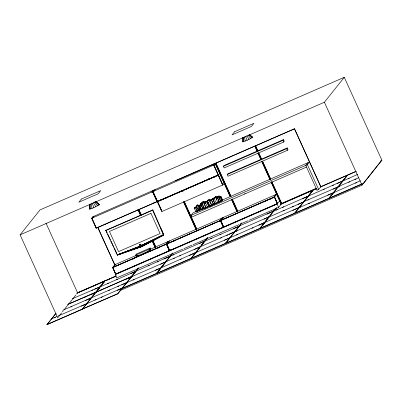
<?xml version="1.0" encoding="UTF-8"?>
<svg xmlns="http://www.w3.org/2000/svg" width="402" height="402" viewBox="0 0 402 402"><rect width="100%" height="100%" fill="white"/><g stroke="black" fill="none" stroke-linecap="round" stroke-linejoin="round"><path stroke-width="0.6" d="M141.042 244.883L140.765 244.275L140.017 244.235M96.103 201.804L99.56 204.668L93.867 207.688L89.621 209.206L89.746 204.226M249.32 134.469L252.773 137.338L247.079 140.353L242.833 141.876L242.944 137.514M89.666 204.136L89.621 209.206M242.858 137.419L242.833 141.876M104.545 224.411A1.492 1.467 38.6 0 0 104.746 224.331L104.912 224.2M104.892 224.236L104.751 224.221A1.492 1.467 38.6 0 0 104.55 224.301L104.595 224.251A1.492 1.467 38.6 0 1 104.796 224.165L104.902 224.14M148.157 205.332L148.011 205.467A1.492 1.467 38.6 0 1 147.795 205.528L147.8 205.422A1.492 1.467 38.6 0 1 148.001 205.337L147.951 205.502A1.492 1.467 38.6 0 1 147.75 205.583M165.579 197.744L165.719 197.719A1.492 1.467 38.6 0 0 165.92 197.633L165.875 197.689A1.492 1.467 38.6 0 1 165.679 197.774L165.724 197.608A1.492 1.467 38.6 0 1 165.925 197.528L165.936 197.658M166.157 198.166A1.492 1.467 38.6 0 1 165.956 198.251L165.961 198.141A1.492 1.467 38.6 0 1 166.162 198.06M209.135 178.699A1.492 1.467 38.6 0 0 208.934 178.779L208.924 178.89A1.492 1.467 38.6 0 0 209.125 178.805M209.246 178.749L209.085 178.86A1.492 1.467 38.6 0 1 208.884 178.945M209.367 179.232A1.492 1.467 38.6 0 0 209.171 179.312L209.12 179.478A1.492 1.467 38.6 0 0 209.321 179.392L209.387 179.267A1.492 1.467 38.6 0 0 209.125 179.367M142.057 246.155L140.615 246.989L138.62 246.722L117.49 254.913L140.911 245.989L163.443 234.823L141.871 246.441L141.072 245.788L117.213 254.848L105.942 230.833L106.234 230.2L105.902 230.592M120.037 264.536L120.173 264.405A1.693 1.663 38.6 0 1 120.404 264.305L120.364 264.355A1.693 1.663 38.6 0 0 120.133 264.461L120.213 264.456M158.242 247.858L158.363 247.828A1.693 1.663 38.6 0 0 158.594 247.727L158.509 247.732A1.693 1.663 38.6 0 0 158.282 247.833L158.323 247.783A1.693 1.663 38.6 0 1 158.554 247.677L158.549 247.783A1.693 1.663 38.6 0 1 158.318 247.883L158.227 247.913M174.418 240.858L174.378 240.883A1.693 1.663 38.6 0 1 174.146 240.989L174.106 240.909M212.206 224.326L212.286 224.326A1.693 1.663 38.6 0 0 212.568 224.205L212.568 224.236M228.396 217.341L228.406 217.246A1.693 1.663 38.6 0 0 228.125 217.361L228.12 217.467A1.693 1.663 38.6 0 0 228.351 217.366L228.447 217.291M266.134 200.869L266.26 200.804A1.693 1.663 38.6 0 0 266.501 200.739L266.511 200.673A1.693 1.663 38.6 0 1 266.31 200.789L266.23 200.764M140.338 244.888L140.398 244.903M140.911 245.989L144.8 243.974L145.514 244.557L163.775 234.944L152.866 209.879L152.675 210.331M140.856 245.863L163.614 234.577L163.323 235.306L141.931 246.567L117.595 255.079L117.213 254.848L117.756 254.737M141.052 245.079L139.961 245.557M163.323 235.306L163.438 234.798L152.614 210.251L106.058 230.421M201.095 203.261L200.693 203.734L203.05 208.924L203.432 208.417M203.05 208.924L203.512 208.382M195.995 207.02L195.623 207.457L197.377 211.321L197.734 210.854M197.452 211.286L198.905 210.346L198.161 208.703M198.286 210.904L198.905 210.346M200.111 204.779L199.658 205.311L201.588 209.563L203.266 208.452M214.497 197.342L213.949 197.995L216.382 203.357L216.909 202.663M218.376 201.945L216.487 203.306L217.894 202.693L218.487 201.975M194.186 208.02L194.724 207.427L194.186 208.02L196.005 212.035L197.683 210.914L196.955 211.603M200.387 208.809L197.905 205.04L196.136 206.347L199.05 210.789L199.678 210.015M199.05 210.789L200.749 209.331M214.874 203.975L215.397 203.286L213.713 204.482L214.839 203.884M217.186 197.186L217.809 196.498L217.186 197.186L219.376 202.015L220.628 201.467L221.211 200.759M199.171 206.673L199.96 206.332L199.211 206.759L199.513 206.221L199.116 206.698L200.593 209.96L201.03 209.432M201.799 209.05L200.648 209.929L201.824 209.085M204.266 208.462L205.789 207.919L206.497 207.055M205.281 202.301L205.935 201.573L205.281 202.301L207.472 207.13L208.718 206.578L209.331 205.834L208.608 204.236M207.844 203.296L208.256 202.854L207.844 203.296L209.171 206.211C209.995 205.115 208.532 207.015 210.236 205.749M209.98 200.764C213.537 199.533 209.779 200.136 209.884 200.804L211.899 205.251L213.361 204.608L213.884 203.925M213.08 204.713L213.954 203.894M219.18 197.513L219.718 196.92L219.18 197.513L220.874 201.251L221.326 200.663M220.844 196.432L219.256 197.477L220.814 196.553L222.442 200.126L220.954 201.216L222.527 200.141L220.788 196.452L222.527 200.141M210.965 205.663L210.08 206.161L211.467 205.558L212.181 204.633M211.171 205.673L212.246 204.603M218.487 201.92C216.346 204.301 221.316 200.598 218.185 202.492M218.045 202.563L218.567 201.884M61.617 312.887L57.717 317.776L20.1 234.848L39.989 209.919L344.283 77.315L381.9 160.242L362.011 185.171L119.841 290.706M219.728 173.327L218.432 174.95L96.168 228.23L91.656 218.281L92.973 216.618M92.756 217.799L94.048 216.175M96.309 228.05L91.842 218.201L96.309 228.05L157.071 201.573L152.604 191.719L157.071 201.573M105.942 230.833L106.078 230.376M151.685 192.121L152.981 190.498M154.082 190.015L152.785 191.638L161.815 211.542L222.944 184.905L224.241 183.282M83.847 307.404L82.355 309.274L46.984 324.685L55.989 313.404M46.984 324.685L49.969 320.942M50.717 320.007L51.391 318.907L57.114 316.394M51.858 318.575L55.888 313.264M153.886 191.161L155.182 189.538M62.395 311.912L63.179 310.932M63.958 309.957L76.048 294.802M76.827 293.822L77.606 292.847L116.138 276.053M157.438 201.412L152.971 191.558L157.438 201.412L218.206 174.93L213.733 165.081L218.206 174.93M162.001 211.462L157.529 201.608L218.296 175.131L222.683 185.081L218.296 175.131M174.925 180.915L215.16 163.443L230.155 196.503M152.232 210.301L152.79 210.035L152.805 210.362M117.399 255.039L117.645 254.717M117.595 255.079L117.384 254.632M150.961 213.356L160.107 233.527L118.565 251.627L109.434 231.436L150.981 213.331M274.405 197.03L277.305 203.698L223.658 227.075L220.678 220.507L274.405 197.03L277.385 203.598L115.62 274.094L112.61 267.456L114.766 264.757L136.323 255.36M112.726 267.551L166.453 244.074L169.358 250.737L115.706 274.119L112.726 267.551L166.453 244.074M113.585 267.034L115.741 264.33M46.908 324.52L82.279 309.108L104.756 280.928L103.716 282.5M87.008 303.58L122.324 287.978L117.897 293.782L82.455 309.032L104.937 280.852L116.344 275.883M87.973 302.229L88.721 301.294M92.847 296.118L93.591 295.184M94.339 294.249L95.088 293.314M97.721 290.013L99.957 287.204M100.726 286.239L101.475 285.304M102.224 284.37L102.967 283.435M82.531 309.198L83.651 307.791M89.641 300.279L90.39 299.344M96.033 292.274L96.776 291.334M99.018 288.53L99.761 287.596M100.53 286.631L101.651 285.229M102.399 284.294L103.143 283.355M103.892 282.42L104.636 281.485M115.706 274.119L112.806 267.456M140.665 247.114L140.806 246.697M135.539 255.23L136.574 253.933L150.212 247.989L150.8 249.31L149.765 250.607L136.132 256.546L135.539 255.23L149.177 249.29L150.212 247.989M145.514 244.557L145.675 244.356L142.549 245.974M136.132 256.546L136.821 255.682M145.584 244.672L145.755 244.456L142.63 246.074M138.157 255.582L136.961 256.2L138.534 255.386M160.659 228.11L161.338 229.215M162.031 230.703L161.438 229.788L161.996 230.748M212.819 165.478L214.11 163.855M91.656 218.281L213.919 165.001L215.236 163.348L230.492 196.975M161.83 230.818L161.438 229.788M231.075 196.784L215.819 163.157L254.903 146.062L257.23 151.192M162.046 231.321L162.549 232.019M162.649 232.708L163.232 233.597M149.408 250.677L147.67 251.531L149.248 250.717M163.222 235.205L163.443 234.914M82.455 309.032L117.821 293.616L138.439 267.777M157.614 272.189L156.463 273.636L122.148 288.586L138.298 268.089M125.012 284.867L125.756 283.933M129.881 278.757L132.147 275.923M132.891 274.988L133.64 274.053M134.384 273.119L135.132 272.184M130.745 273.486L135.901 271.219L138.137 268.41M129.866 278.918L130.635 277.953M131.424 276.963L132.198 275.998M134.504 273.104L135.273 272.139M169.584 257.185L170.302 256.029L136.042 271.174L136.836 270.179M223.432 166.282L224.025 165.539L283.505 139.62L284.259 141.278L283.661 142.022L224.185 167.946L223.432 166.282L282.907 140.363L283.505 139.62M194.312 208.09L195.849 207.055L195.402 207.613L194.261 207.985L195.407 207.487L197.231 211.502M167.77 241.657L165.614 244.361L165.795 244.758M196.287 206.412L197.905 205.04M168.745 241.235L166.589 243.939L169.599 250.572M166.699 244.029L220.432 220.552L223.331 227.22L169.679 250.597L166.699 244.029L220.432 220.552M196.799 206.945L195.744 207.527L196.096 207.09M169.714 240.813L167.559 243.511L167.74 243.913M306.51 167.071L191.865 217.03L191.111 215.371L193.216 212.733L196.081 211.487M200.693 203.734L203.337 202.347L204 201.553L204.749 203.206M199.658 205.311L201.387 204.342M201.734 203.327L202.487 202.377L203.965 201.734L204.688 203.322M199.211 206.759L199.588 206.286M203.337 202.347L205.854 207.894L204.201 208.618L201.683 203.07C205.281 199.111 198.869 205.804 203.332 202.523L203.965 201.734M196.221 211.924L197.598 210.889M227.19 174.579L227.788 173.83L287.264 147.911L288.018 149.569L287.425 150.318L227.944 176.237L227.19 174.579L286.671 148.66L287.264 147.911M197.422 211.216L198.824 210.321L198.101 208.738L198.849 210.367M204.357 203.578C207.668 201.764 202.759 204.703 204.839 202.97L205.618 202.633M208.12 203.171L207.156 201.04L205.362 202.261L207.136 201.191L209.236 205.804L207.693 207.01M199.246 210.633L199.633 209.965M199.08 210.653L200.698 209.281M205.422 202.392L207.136 201.191M210.241 206.075L209.98 206.216L207.502 200.754L208.241 199.864L207.668 200.854L208.372 199.97L209.759 199.367L210.236 200.407M168.624 250.994L169.342 250.094M207.668 200.854L209.05 200.251L209.759 199.367M201.814 209.442L203.231 208.402M169.679 250.597L166.78 243.934M205.789 207.919L203.131 208.884L203.472 208.316M171.287 249.245L170.569 250.15L170.388 249.748M208.869 202.849L207.95 203.342L208.276 202.93M210.03 200.879L211.462 199.829M203.095 208.794L204.638 207.809M211.573 199.784L213.261 198.623L212.738 199.276L211.432 199.693L213.628 204.523L213.849 204.402M215.819 163.157L254.903 146.062M215.271 203.769L215.05 203.889L212.859 199.06L214.296 198.161M257.788 151.011L255.541 145.78L294.54 128.786L320.851 186.87L318.615 189.407L316.967 190.126M217.04 198.784L216.075 196.658L214.05 197.95L216.045 196.829L216.819 198.533M214.115 198.096L215.522 197.477L216.045 196.829M209.548 205.713L209.216 206.125L210 205.834M122.072 288.42L156.388 273.471L172.609 253.134M207.482 237.627L190.945 258.607L156.634 273.561L172.785 253.059M158.388 271.224L160.694 268.33M161.488 267.34L162.257 266.375M164.951 262.998L165.644 261.868L131.328 276.822M168.046 259.114L168.815 258.149M171.146 255.23L171.915 254.265M219.758 197.563L219.035 195.965L217.266 197.146L219.01 196.116L220.175 198.678M156.634 273.561L157.79 272.114M158.559 271.149L159.328 270.184M163.197 265.335L163.966 264.37M165.121 262.923L165.815 261.792L200.146 246.813L194.483 249.501M216.467 199.101L218.17 197.93L216.467 199.101L216.884 198.382M217.326 197.276L219.01 196.116M220.814 196.553L219.301 197.578M218.015 202.497L218.537 201.844M219.598 201.894L221.11 200.729M221.748 218.135L219.592 220.839L219.773 221.236M222.718 217.713L220.562 220.417L223.572 227.05M223.688 217.291L221.532 219.994L221.713 220.391M226.2 242.617L225.432 243.582L191.121 258.531L207.653 237.552M192.101 257.159L192.87 256.195M193.638 255.235L194.407 254.27M196.739 251.345L197.508 250.381M198.276 249.416L199.05 248.456M201.377 245.532L204.07 242.16M255.461 145.881L294.54 128.786M193.427 255.642L194.196 254.677M196.91 251.27L197.678 250.305M198.452 249.346L199.221 248.381M201.548 245.461L202.317 244.496M203.085 243.532L203.859 242.567M244.712 194L245.145 193.462M223.658 227.075L220.753 220.412M20.1 234.848L324.394 102.244L344.283 77.315M191.045 258.365L225.356 243.416L241.582 223.08M261.456 226.622L259.913 228.552L225.602 243.506L241.753 223.004M233.532 233.426L234.301 232.462M235.095 231.472L235.863 230.507M236.632 229.542L237.401 228.577M239.733 225.658L240.502 224.693M227.14 241.577L227.909 240.612M233.703 233.351L234.803 231.713L269.119 216.758L264.024 219.196M236.803 229.467L237.572 228.502M238.341 227.537L239.11 226.572M239.904 225.582L240.672 224.617M275.722 194.613L273.566 197.317L273.747 197.719M112.61 267.456L274.536 196.895L276.692 194.191L150.619 249.134M307.912 162.709L305.756 165.413L317.042 190.292M191.111 215.371L307.409 164.694L309.565 161.991L221.874 200.246M135.645 269.692L116.696 277.948L115.188 274.631L277.114 204.07L279.702 200.824M225.527 243.341L259.838 228.386L276.063 208.05M312.932 190.297L294.4 213.527L260.089 228.477L276.621 207.497M262.225 225.658L262.993 224.698M263.762 223.733L264.456 222.602M265.325 221.773L267.631 218.879M268.4 217.919L269.094 216.789M274.983 209.663L275.752 208.698M260.089 228.477L261.627 226.547M262.395 225.587L263.164 224.623M263.933 223.658L264.652 222.497M265.496 221.698L266.265 220.733M270.134 215.884L270.903 214.924M281.013 203.628L271.114 182.066M271.752 181.789L281.576 203.447L271.827 181.694M249.335 220.15L278.621 207.387L281.209 204.146L271.189 181.97M329.655 197.533L328.886 198.498L294.571 213.452L313.027 190.056L316.459 188.563M297.475 209.668L299.807 206.749M300.575 205.784L301.349 204.819M302.118 203.854L302.887 202.889M303.676 201.899L304.445 200.935M305.213 199.97L305.982 199.005M306.756 198.04L311.007 192.709M311.776 191.744L312.545 190.779M302.289 203.779L303.058 202.814M303.847 201.824L304.615 200.859M305.384 199.894L306.158 198.93M306.927 197.965L309.259 195.045M310.027 194.081L310.796 193.116M311.565 192.151L312.716 190.704M320.655 186.357L294.465 128.881M294.495 213.286L328.811 198.332L347.413 175.272M381.825 160.076L363.368 183.468L329.057 198.422L347.514 175.031L356.092 171.292M330.806 196.086L331.575 195.121M332.348 194.161L333.117 193.196M340.469 183.975L341.238 183.016M342.007 182.051L342.725 180.89L308.465 196.035M343.569 180.091L344.338 179.126M329.057 198.422L329.826 197.457M334.077 192.126L334.851 191.161M337.539 187.789L338.313 186.824L340.047 186.046M345.278 178.086L346.047 177.126M216.422 199.005L218.15 197.834M207.598 200.709L208.985 200.106L209.794 199.186L210.527 200.814M201.789 203.02L203.266 202.377L204 201.553M206.337 207.538L206.11 207.658L204.226 203.502L204.729 202.894M194.261 208L195.819 206.95M196.211 206.296L197.905 204.889L197.08 205.789M211.432 199.693L211.98 199.035M211.683 199.633L213.226 198.498M212.859 199.06L213.407 198.407M213.949 197.995L215.527 197.312L216.075 196.658M174.011 241.004L174.151 240.883A1.693 1.663 38.6 0 1 174.383 240.783M212.221 224.306L212.256 224.286A1.693 1.663 38.6 0 1 212.487 224.21L212.603 224.215M139.846 244.336L139.544 244.808L139.821 245.416M165.539 197.754L165.684 197.663A1.492 1.467 38.6 0 1 165.885 197.578L166.036 197.503M214.16 198.493L212.939 199.045L214.105 198.513M147.65 205.538L147.74 205.452A1.492 1.467 38.6 0 1 147.961 205.392L148.102 205.367M205.528 202.94L205.256 203.1M206.311 201.899L206.583 201.734L208.774 206.563L208.472 206.668M199.814 206.427L201.271 209.643M212.467 199.291L212.738 199.126L214.929 203.955L214.628 204.06M218.216 196.789L218.487 196.618L220.678 201.452L220.376 201.553M203.121 208.884L204.352 208.357L202.231 203.683M200.693 204.904L200.96 204.744L202.889 208.995L202.598 209.1M140.569 245.456C142.615 243.682 137.961 244.094 139.991 245.491M217.387 198.628C217.854 197.95 219.788 202.211 218.979 202.146M216.658 203.211L216.382 203.357M138.424 255.451L137.077 256.054M212.166 205.11L213.361 204.608M146.227 244.064L148.991 242.607M152.313 240.853L155.077 239.391M156.187 238.808L158.951 237.346M160.056 236.763L163.378 235.009M199.96 210.171L200.246 210.025L197.327 205.583M92.897 216.713L215.236 163.348M157.453 201.709L218.216 175.227M182.131 191.488L183.272 190.985M106.113 230.617L105.972 230.316L152.866 209.879M209.794 199.186L210.211 200.302M200.834 203.834L202 203.327L200.95 203.663M207.156 201.04L209.331 205.834M219.035 195.965L219.698 197.588M213 199.151L214.165 198.643M199.794 205.387L200.955 204.879L199.915 205.246M195.744 207.527L196.744 206.965L195.623 207.457M207.95 203.342L208.904 202.925M216.301 203.342C212.889 204.718 217.643 202.734 216.055 203.427M149.996 249.662L150.8 249.31M220.678 220.507L274.33 197.131M132.635 259.21L134.348 258.461M264.024 201.95L265.169 201.452M269.169 199.709L270.888 198.96M281.576 203.447L316.067 188.357M280.259 204.337L312.856 190.131M320.464 186.819L347.338 175.106M76.807 293.108L104.756 280.928M280.908 204.251L316.273 188.839M320.54 186.985L356.167 171.458M380.749 160.745L381.9 160.242M77.45 293.028L104.264 281.345M105.58 280.767L110.716 278.531M111.856 278.033L115.851 276.295M136.791 269.194L182.729 249.175M183.875 248.672L191.915 245.17M193.066 244.672L238.999 224.653M240.15 224.15L248.185 220.648M72.305 298.751L100.354 286.706M170.473 255.953L204.789 240.999L199.121 243.687M239.346 226.14L205.01 241.12M239.421 225.929L273.757 210.944L266.943 214.13M357.765 174.337L342.946 181.011M91.777 290.465L92.937 289.937M94.631 289.224L99.786 286.958M107.354 283.676L108.52 283.149M116.505 279.671L117.645 279.174M148.052 265.943L149.217 265.415M157.202 261.953L158.368 261.426M164.066 258.963L169.805 256.441M172.815 255.149L173.981 254.622M210.728 238.627L211.894 238.1M219.879 234.642L221.045 234.115M233.607 228.658L238.773 226.386M276.269 210.07L277.435 209.542M282.556 207.326L283.727 206.799M302.575 198.603L308.314 196.086M323.334 189.558L324.474 189.061M332.484 185.568L333.65 185.046M337.057 183.578L342.228 181.307M348.097 178.769L349.263 178.242M67.827 304.364L95.832 292.38M131.323 276.697L96.008 292.299M67.807 304.394L95.756 292.214M95.932 292.133L131.303 276.722M303.751 201.683L338.137 186.9M338.238 186.659L358.845 177.659M84.425 297.349L85.586 296.822M90.128 294.862L95.284 292.596M100.023 290.53L101.163 290.033M125.102 279.621L131.399 276.862M160.569 264.28L165.664 261.843M173.322 258.722L174.488 258.195M179.614 255.979L180.779 255.456M220.391 238.21L221.552 237.682M226.678 235.466L227.844 234.944M228.969 234.472L234.632 231.788L200.322 246.738M235.999 231.406L237.165 230.884M283.068 210.894L284.234 210.372M292.219 206.909L293.385 206.382M297.937 204.417L303.103 202.146M307.852 200.08L308.997 199.578M332.992 189.141L338.162 186.87M348.604 182.337L349.77 181.81M354.896 179.593L356.061 179.071M62.732 310.284L91.279 297.827L85.626 300.505M91.435 297.776L126.876 282.531M70.797 306.967L71.958 306.445M108.62 290.485L109.786 289.958M117.751 286.505L118.912 285.983M121.741 284.767L161.076 267.848M161.252 267.777L195.513 252.627L189.272 255.561M196.9 252.22L195.658 252.582L230.07 237.768M264.627 222.527L298.962 207.543L292.726 210.482M360.499 180.729L333.67 192.638M133.057 280.063L134.223 279.536M155.358 270.34L160.529 268.069M180.121 259.551L181.287 259.024M224.326 240.285L229.497 238.014M236.512 234.979L237.652 234.482M251.974 228.22L253.119 227.723M258.813 225.261L264.481 222.572L230.22 237.718M300.354 207.136L299.188 207.663L333.499 192.714M308.339 203.678L309.505 203.151M327.781 195.206L332.951 192.93M355.403 183.166L356.569 182.639M58.235 315.922L86.832 303.661M54.315 317.831L55.481 317.304M81.129 306.148L86.852 303.631M94.993 300.103L96.158 299.575M101.269 297.369L102.43 296.842M117.243 290.41L122.399 288.144M156.559 273.395L190.87 258.441M260.014 228.311L294.324 213.361M328.982 198.256L362.152 183.804M207.412 207.09L207.115 207.201M221.803 200.834L222.075 200.734L220.326 197.01M119.525 254.129L138.992 247.406L138.831 247.607L138.62 246.722M117.53 254.943L140.841 246.898M217.603 202.799L217.959 202.673L215.527 197.312M266.556 200.618L266.461 200.688A1.693 1.663 38.6 0 0 266.23 200.794L266.275 200.739A1.693 1.663 38.6 0 1 266.506 200.638M212.578 224.14L212.487 224.21A1.693 1.663 38.6 0 1 212.296 224.361M212.336 224.311L212.296 224.261A1.693 1.663 38.6 0 1 212.527 224.16L212.648 224.13M104.485 224.427L104.59 224.356A1.492 1.467 38.6 0 0 104.791 224.276M202 202.985L201.683 203.07M120.499 264.275L120.399 264.405A1.693 1.663 38.6 0 1 120.173 264.511M209.884 200.804L211.407 200.141L213.422 204.588M209.01 179.503L209.161 179.423A1.492 1.467 38.6 0 0 209.362 179.342M207.502 200.754L209.05 200.08L211.527 205.538M209.246 178.734L209.09 178.754A1.492 1.467 38.6 0 0 208.889 178.835M105.972 230.316L106.59 230.411M163.292 234.723L163.775 234.944M249.406 134.564L252.773 137.338M95.711 201.502L99.56 204.668M248.994 134.881L252.139 137.821M95.329 201.794L98.922 205.151M248.145 135.363L250.833 138.564M94.163 201.784L97.621 205.894M197.854 204.925L200.427 208.844M246.883 135.755L249.059 139.454M93.354 202.563L95.842 206.784M160.614 200.563L160.574 200.618M106.46 231.351L107.259 233.054M107.791 234.19L110.455 239.868M110.992 241.004L113.655 246.682M114.188 247.818L116.851 253.496M324.394 102.244L362.011 185.171M307.409 164.694L318.615 189.407M308.294 196.111L273.978 211.065M282.907 140.363L283.661 142.022M286.671 148.66L287.425 150.318M303.656 201.925L269.34 216.879M255.541 145.78L257.868 150.911M258.903 153.192L261.486 158.89M262.521 161.172L270.797 179.413M258.566 152.72L261.667 159.559M262.446 161.267L270.717 179.508M258.004 152.901L260.848 159.172M261.883 161.453L270.154 179.689M254.823 146.157L257.149 151.288M257.928 152.996L261.029 159.84M261.802 161.549L269.817 179.217M274.536 196.895L277.546 203.528M277.114 204.07L278.621 207.387M276.395 203.553L276.576 203.955M215.899 163.056L230.894 196.116M232.19 198.965L237.878 211.507M232.11 199.065L237.798 211.603M231.783 199.824L237.215 211.794M231.451 199.352L237.14 211.894M213.919 165.001L222.944 184.905M216.005 196.689L216.969 198.814M220.351 220.648L223.331 227.22M203.925 201.588L204.673 203.236M197.045 207.497L198.548 210.814M184.232 201.432L196.9 229.361M184.156 201.533L196.824 229.462M183.568 201.714L196.236 229.642M183.493 201.809L196.161 229.738M157.529 201.608L161.75 210.914M166.378 244.17L169.358 250.737M138.861 209.593L141.187 214.723M152.82 240.371L155.926 247.21M138.524 209.12L141.368 215.387M152.745 240.466L155.845 247.305M138.198 209.879L140.524 215.01M152.162 240.657L155.262 247.496M137.861 209.407L140.449 215.105M152.082 240.758L155.187 247.597M135.901 271.219L100.51 286.661M97.887 227.447L114.952 265.064M97.807 227.542L114.871 265.164M45.959 223.075L77.606 292.847M149.177 249.29L149.765 250.607M245.632 136.328L247.079 140.353M92.209 203.085L93.867 207.688M244.446 136.816L245.205 141.132M91.123 203.533L91.988 208.467M243.517 137.378L243.712 141.665M90.274 204.1L90.495 209M99.153 226.532L99.294 226.864L99.158 226.527M153.162 202.995L153.303 203.327L153.167 202.995M160.282 199.889L160.433 200.221L160.303 199.9M214.291 176.357L214.432 176.689L214.326 176.388M214.527 176.89L214.668 177.222L214.532 176.885M141.072 245.788L140.615 246.989L142.032 246.245L141.871 246.441L144.8 243.974L162.895 235.095L141.072 245.788M81.39 199.05L78.872 202.206L98.183 193.794L100.701 190.633L81.39 199.05M234.602 131.72L232.085 134.876L251.401 126.459L253.918 123.303L234.602 131.72M207.326 207.035L206.196 207.618L207.326 207.035"/></g></svg>
